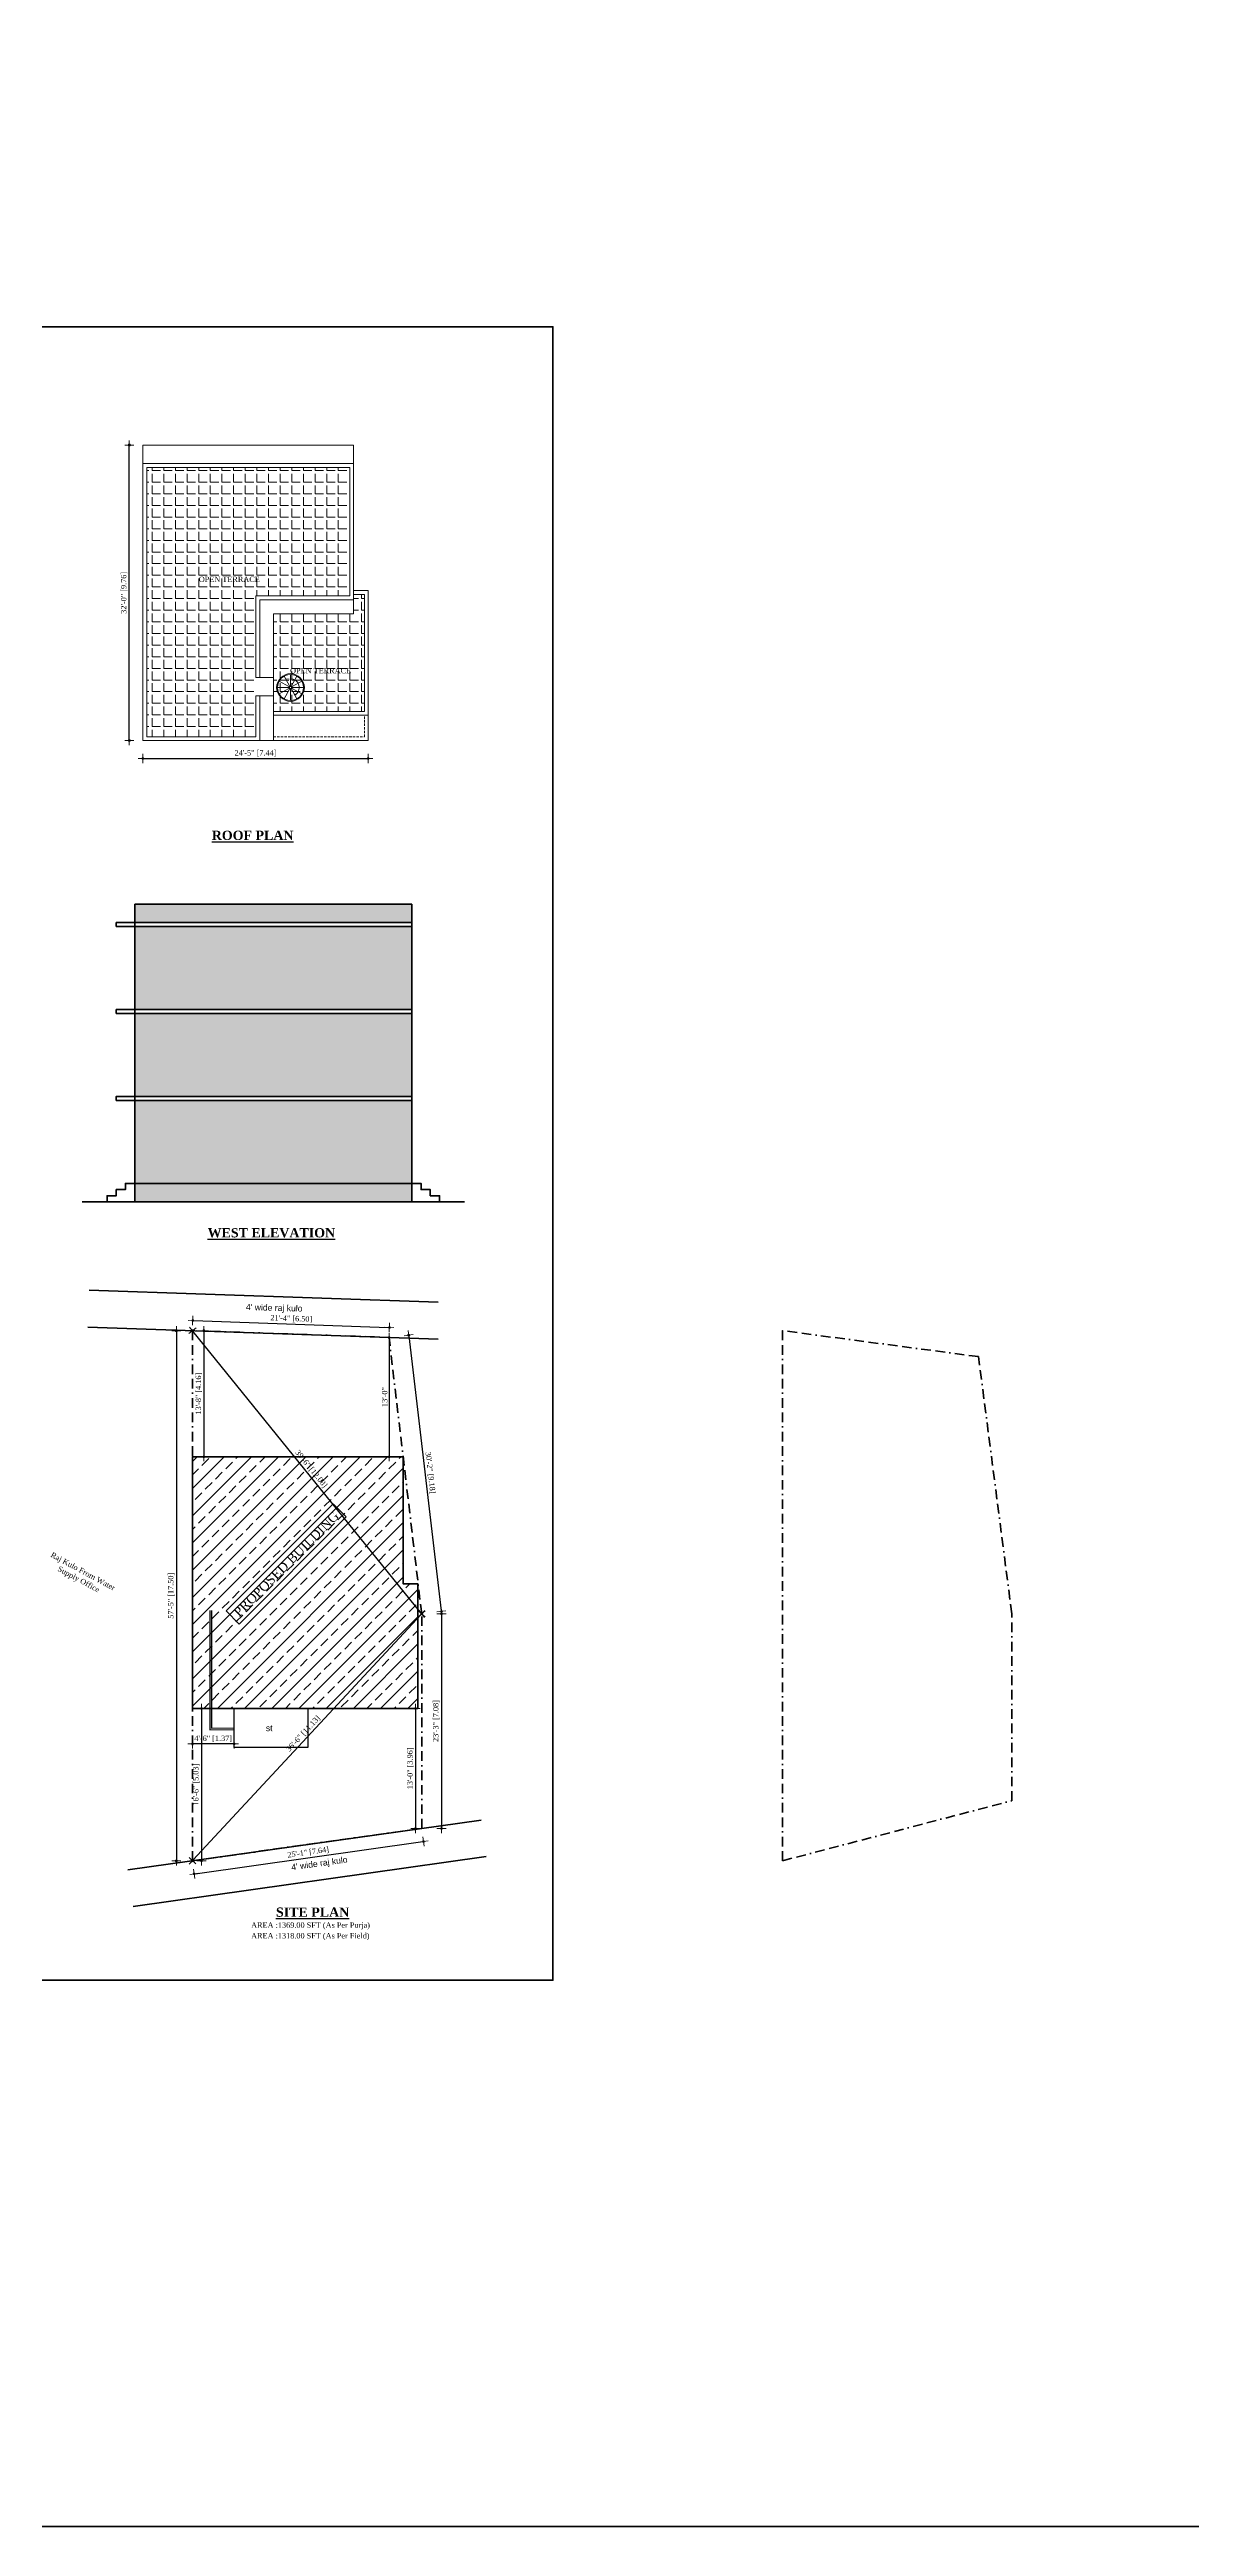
# Model space of a CAD drawing. Header units: feet. Extents: x 4160 to 31260, y -20219 to -1382.
# Drawn here: x 18979 to 20463, y -9387 to -6168 of the extents above; entities that cross this region are included whole.
import ezdxf

# ---------------------------------------------------------------- set-up
doc = ezdxf.new("R2010")
doc.units = ezdxf.units.FT
doc.header["$LTSCALE"] = 50
doc.header["$MEASUREMENT"] = 0
doc.header["$PDMODE"] = 34
doc.linetypes.add('BORDER', pattern=[1.75, 0.5, -0.25, 0.5, -0.25, 0, -0.25])
doc.linetypes.add('HIDDEN', pattern=[0.375, 0.25, -0.125])
for name, color, linetype, lineweight in [('DIMENSION', 142, 'Continuous', 13), ('HACTH', 8, 'Continuous', 13), ('Text1', 3, 'Continuous', 25), ('Text_.13', 254, 'Continuous', 13), ('wall', 6, 'Continuous', 40)]:
    doc.layers.add(name, color=color, linetype=linetype, lineweight=lineweight)
for name, color, linetype in [('DW', 10, 'Continuous'), ('Hatch', 30, 'Continuous'), ('Text', 7, 'Continuous')]:
    doc.layers.add(name, color=color, linetype=linetype)
doc.styles.add('7 INCH', font='times.ttf', dxfattribs={"height": 7})
doc.styles.add('NAVARAJ', font='times.ttf', dxfattribs={"height": 9})
doc.styles.add('PRADEEP', font='times.ttf', dxfattribs={"height": 7})
doc.styles.get("Standard").update_dxf_attribs({"font": 'arial.ttf'})
doc.dimstyles.new('7 INCH', dxfattribs={"dimscale": 0, "dimtxt": 7, "dimasz": 1, "dimexe": 2, "dimexo": 9, "dimgap": 2, "dimtad": 1, "dimdec": 0, "dimzin": 3, "dimdsep": 46, "dimlunit": 4, "dimtxsty": '7 INCH', "dimblk": 'DIM', "dimcen": 3, "dimdle": 3, "dimse1": 1, "dimse2": 1, "dimclrd": 256, "dimclre": 256, "dimclrt": 7, "dimadec": 1, "dimazin": 2, "dimtfac": 1, "dimtdec": 0, "dimtix": 1, "dimtofl": 0, "dimtmove": 2, "dimatfit": 3, "dimldrblk": 'DIM', "dimfxl": 2, "dimfrac": 2, "dimtolj": 2, "dimtzin": 0, "dimarcsym": 0})

# ---------------------------------------------------------------- blocks, each defined once
blk = doc.blocks.new('DIM')
at = {"layer": 'DIMENSION'}
h = blk.add_hatch(color=256, dxfattribs=at)
h.paths.add_polyline_path([(0, 1.3), (0, 0), (1.3, 0, 0.414214)])
h.paths.add_polyline_path([(1.3, 0), (0, 0), (0, -1.3, 0.414214)])
h.paths.add_polyline_path([(0, 0), (-1.3, 0, 0.414214), (0, -1.3)])
h.paths.add_polyline_path([(0, 1.3, 0.414214), (-1.3, 0), (0, 0)])
for p, q in [((-6, 0), (6, 0)), ((0, 6), (0, -6))]:
    blk.add_line(p, q, dxfattribs=at)
blk.add_circle((0, 0), 1.28, dxfattribs=at)
blk = doc.blocks.new('*D141')
at = {"layer": 'Defpoints', "color": 0, "ltscale": 0.1, "transparency": 16777216}
for p in [(19100.3, -7065.9), (19393.2, -7065.9), (19393.2, -7089)]:
    blk.add_point(p, dxfattribs=at)
at = {"layer": 'DIMENSION', "lineweight": -2, "ltscale": 0.1, "transparency": 16777216}
blk.add_line((19101.3, -7089), (19392.2, -7089), dxfattribs=at)
at = {"layer": 'DIMENSION', "lineweight": -2, "ltscale": 0.1, "transparency": 16777216, "rotation": 180}
blk.add_blockref('DIM', (19100.3, -7089), dxfattribs=at)
at = {"layer": 'DIMENSION', "lineweight": -2, "ltscale": 0.1, "transparency": 16777216}
blk.add_blockref('DIM', (19393.2, -7089), dxfattribs=at)
at = {"layer": 'DIMENSION', "color": 7, "ltscale": 0.1, "transparency": 16777216, "insert": (19246.7, -7082.5), "char_height": 7, "attachment_point": 5, "style": '7 INCH'}
blk.add_mtext('\\A2;24\'-5" [7.44]', dxfattribs=at)
blk = doc.blocks.new('*D142')
at = {"layer": 'Defpoints', "color": 0, "ltscale": 0.1, "transparency": 16777216}
for p in [(19082.7, -6681.7), (19100.3, -6681.7), (19100.3, -7065.9)]:
    blk.add_point(p, dxfattribs=at)
at = {"layer": 'DIMENSION', "lineweight": -2, "ltscale": 0.1, "transparency": 16777216}
blk.add_line((19082.7, -7064.9), (19082.7, -6682.7), dxfattribs=at)
for p, rotation in [((19082.7, -6681.7), 90), ((19082.7, -7065.9), 270)]:
    blk.add_blockref('DIM', p, dxfattribs=dict(at, rotation=rotation))
at = {"layer": 'DIMENSION', "color": 7, "ltscale": 0.1, "transparency": 16777216, "insert": (19076.1, -6873.8), "char_height": 7, "attachment_point": 5, "rotation": 90, "style": '7 INCH'}
blk.add_mtext('\\A2;32\'-0" [9.76]', dxfattribs=at)
blk = doc.blocks.new('RST')
for p, q in [((-4, 0), (-30, 0)), ((-3.5, 2), (-26, 15)), ((-2, 3.5), (-15, 26)), ((0, 4), (0, 30)), ((2, 3.5), (15, 26)), ((3.5, 2), (26, 15)), ((4, 0), (30, 0)), ((-3.5, -2), (-26, -15)), ((-2, -3.5), (-15, -26)), ((0, -4), (0, -30)), ((2, -3.5), (15, -26)), ((3.5, -2), (26, -15))]:
    blk.add_line(p, q)
at = {"color": 4}
for q in [(14.3, 10), (17.3, 13)]:
    blk.add_line((17.3, 10), q, dxfattribs=at)
at = {"color": 2}
for radius in [32, 30]:
    blk.add_circle((0, 0), radius, dxfattribs=at)
for radius in [4, 2]:
    blk.add_circle((0, 0), radius)
at = {"color": 4}
blk.add_arc((0, 0), 20, 30, 180, dxfattribs=at)
at = {"style": 'NAVARAJ'}
blk.add_text('up', height=7, rotation=90, dxfattribs=at).set_placement((-17.3, -10.6))
blk = doc.blocks.new('*D327')
at = {"layer": 'Defpoints', "color": 0, "ltscale": 0.1, "transparency": 16777216}
for p in [(19164.7, -7832.8), (19143.8, -8521.8), (19164.7, -8521.8)]:
    blk.add_point(p, dxfattribs=at)
at = {"layer": 'DIMENSION', "lineweight": -2, "ltscale": 0.1, "transparency": 16777216}
blk.add_line((19143.8, -7833.8), (19143.8, -8520.8), dxfattribs=at)
for p, rotation in [((19143.8, -7832.8), 90), ((19143.8, -8521.8), 270)]:
    blk.add_blockref('DIM', p, dxfattribs=dict(at, rotation=rotation))
at = {"layer": 'DIMENSION', "color": 7, "ltscale": 0.1, "transparency": 16777216, "insert": (19137.2, -8177.3), "char_height": 7, "attachment_point": 5, "rotation": 90, "style": '7 INCH'}
blk.add_mtext('\\A2;57\'-5" [17.50]', dxfattribs=at)
blk = doc.blocks.new('*D328')
at = {"layer": 'Defpoints', "color": 0, "ltscale": 0.1, "transparency": 16777216}
for p in [(19164.7, -7832.8), (19420.3, -7841.7), (19420.7, -7828.5)]:
    blk.add_point(p, dxfattribs=at)
at = {"layer": 'DIMENSION', "lineweight": -2, "ltscale": 0.1, "transparency": 16777216}
blk.add_line((19166.2, -7819.6), (19419.7, -7828.5), dxfattribs=at)
for p, rotation in [((19165.2, -7819.6), 178.0044662633841), ((19420.7, -7828.5), 358.0044662633841)]:
    blk.add_blockref('DIM', p, dxfattribs=dict(at, rotation=rotation))
at = {"layer": 'DIMENSION', "color": 7, "ltscale": 0.1, "transparency": 16777216, "insert": (19293.2, -7817.5), "char_height": 7, "attachment_point": 5, "rotation": 358.0045, "style": '7 INCH'}
blk.add_mtext('\\A2;21\'-4" [6.50]', dxfattribs=at)
blk = doc.blocks.new('*D329')
at = {"layer": 'Defpoints', "color": 0, "ltscale": 0.1, "transparency": 16777216}
for p in [(19420.3, -7841.7), (19462.7, -8200.8), (19488.3, -8197.7)]:
    blk.add_point(p, dxfattribs=at)
at = {"layer": 'DIMENSION', "lineweight": -2, "ltscale": 0.1, "transparency": 16777216}
blk.add_line((19446, -7839.6), (19488.1, -8196.8), dxfattribs=at)
for p, rotation in [((19445.8, -7838.6), 96.73591290130713), ((19488.3, -8197.7), 276.7359129013071)]:
    blk.add_blockref('DIM', p, dxfattribs=dict(at, rotation=rotation))
at = {"layer": 'DIMENSION', "color": 7, "ltscale": 0.1, "transparency": 16777216, "insert": (19473.5, -8017.4), "char_height": 7, "attachment_point": 5, "rotation": 276.7359, "style": '7 INCH'}
blk.add_mtext('\\A2;30\'-2" [9.18]', dxfattribs=at)
blk = doc.blocks.new('*D330')
at = {"layer": 'Defpoints', "color": 0, "ltscale": 0.1, "transparency": 16777216}
for p in [(19462.7, -8200.8), (19462.7, -8479.7), (19488.3, -8479.7)]:
    blk.add_point(p, dxfattribs=at)
at = {"layer": 'DIMENSION', "lineweight": -2, "ltscale": 0.1, "transparency": 16777216}
blk.add_line((19488.3, -8201.8), (19488.3, -8478.7), dxfattribs=at)
for p, rotation in [((19488.3, -8200.8), 90), ((19488.3, -8479.7), 270)]:
    blk.add_blockref('DIM', p, dxfattribs=dict(at, rotation=rotation))
at = {"layer": 'DIMENSION', "color": 7, "ltscale": 0.1, "transparency": 16777216, "insert": (19481.7, -8340.2), "char_height": 7, "attachment_point": 5, "rotation": 90, "style": '7 INCH'}
blk.add_mtext('\\A2;23\'-3" [7.08]', dxfattribs=at)
blk = doc.blocks.new('*D331')
at = {"layer": 'Defpoints', "color": 0, "ltscale": 0.1, "transparency": 16777216}
for p in [(19462.7, -8479.7), (19465.1, -8496.7), (19164.7, -8521.8)]:
    blk.add_point(p, dxfattribs=at)
at = {"layer": 'DIMENSION', "lineweight": -2, "ltscale": 0.1, "transparency": 16777216}
blk.add_line((19168.1, -8538.6), (19464.1, -8496.8), dxfattribs=at)
for p, rotation in [((19465.1, -8496.7), 8.036938741644947), ((19167.1, -8538.7), 188.0369387416449)]:
    blk.add_blockref('DIM', p, dxfattribs=dict(at, rotation=rotation))
at = {"layer": 'DIMENSION', "color": 7, "ltscale": 0.1, "transparency": 16777216, "insert": (19315.2, -8511.2), "char_height": 7, "attachment_point": 5, "rotation": 8.0369, "style": '7 INCH'}
blk.add_mtext('\\A2;25\'-1" [7.64]', dxfattribs=at)
blk = doc.blocks.new('*D332')
at = {"layer": 'Defpoints', "color": 0, "ltscale": 0.1, "transparency": 16777216}
for p in [(19462.7, -8200.8), (19462.7, -8200.8), (19164.7, -8521.8)]:
    blk.add_point(p, dxfattribs=at)
at = {"layer": 'DIMENSION', "lineweight": -2, "ltscale": 0.1, "transparency": 16777216}
blk.add_line((19165.4, -8521), (19462, -8201.5), dxfattribs=at)
for p, rotation in [((19462.7, -8200.8), 47.12731454829735), ((19164.7, -8521.8), 227.1273145482974)]:
    blk.add_blockref('DIM', p, dxfattribs=dict(at, rotation=rotation))
at = {"layer": 'DIMENSION', "color": 7, "ltscale": 0.1, "transparency": 16777216, "insert": (19308.9, -8356.8), "char_height": 7, "attachment_point": 5, "rotation": 47.1273, "style": '7 INCH'}
blk.add_mtext('\\A2;36\'-6" [11.13]', dxfattribs=at)
blk = doc.blocks.new('*D333')
at = {"layer": 'Defpoints', "color": 0, "ltscale": 0.1, "transparency": 16777216}
for p in [(19164.7, -7832.8), (19164.7, -7832.8), (19462.7, -8200.8)]:
    blk.add_point(p, dxfattribs=at)
at = {"layer": 'DIMENSION', "lineweight": -2, "ltscale": 0.1, "transparency": 16777216}
blk.add_line((19462.1, -8200), (19165.3, -7833.5), dxfattribs=at)
for p, rotation in [((19164.7, -7832.8), 128.9998962064629), ((19462.7, -8200.8), 308.9998962064629)]:
    blk.add_blockref('DIM', p, dxfattribs=dict(at, rotation=rotation))
at = {"layer": 'DIMENSION', "color": 7, "ltscale": 0.1, "transparency": 16777216, "insert": (19318.8, -8012.7), "char_height": 7, "attachment_point": 5, "rotation": 308.9999, "style": '7 INCH'}
blk.add_mtext('\\A2;39\'-6" [12.03]', dxfattribs=at)
blk = doc.blocks.new('*D334')
at = {"layer": 'Defpoints', "color": 0, "ltscale": 0.1, "transparency": 16777216}
for p in [(19164.7, -8323.8), (19164.7, -8521.8), (19176.4, -8521.8)]:
    blk.add_point(p, dxfattribs=at)
at = {"layer": 'DIMENSION', "lineweight": -2, "ltscale": 0.1, "transparency": 16777216}
blk.add_line((19176.4, -8324.8), (19176.4, -8520.8), dxfattribs=at)
for p, rotation in [((19176.4, -8323.8), 90), ((19176.4, -8521.8), 270)]:
    blk.add_blockref('DIM', p, dxfattribs=dict(at, rotation=rotation))
at = {"layer": 'DIMENSION', "color": 7, "ltscale": 0.1, "transparency": 16777216, "insert": (19169.8, -8422.8), "char_height": 7, "attachment_point": 5, "rotation": 90, "style": '7 INCH'}
blk.add_mtext('\\A2;16\'-6" [5.03]', dxfattribs=at)
blk = doc.blocks.new('*D335')
at = {"layer": 'Defpoints', "color": 0, "ltscale": 0.1, "transparency": 16777216}
for p in [(19462.7, -8323.8), (19454.8, -8479.7), (19462.7, -8479.7)]:
    blk.add_point(p, dxfattribs=at)
at = {"layer": 'DIMENSION', "lineweight": -2, "ltscale": 0.1, "transparency": 16777216}
blk.add_line((19454.8, -8324.8), (19454.8, -8478.7), dxfattribs=at)
for p, rotation in [((19454.8, -8323.8), 90), ((19454.8, -8479.7), 270)]:
    blk.add_blockref('DIM', p, dxfattribs=dict(at, rotation=rotation))
at = {"layer": 'DIMENSION', "color": 7, "ltscale": 0.1, "transparency": 16777216, "insert": (19448.2, -8401.7), "char_height": 7, "attachment_point": 5, "rotation": 90, "style": '7 INCH'}
blk.add_mtext('\\A2;13\'-0" [3.96]', dxfattribs=at)
blk = doc.blocks.new('*D336')
at = {"layer": 'Defpoints', "color": 0, "ltscale": 0.1, "transparency": 16777216}
for p in [(19164.7, -7832.8), (19164.7, -7996.6), (19179.6, -7996.6)]:
    blk.add_point(p, dxfattribs=at)
at = {"layer": 'DIMENSION', "lineweight": -2, "ltscale": 0.1, "transparency": 16777216}
blk.add_line((19179.6, -7833.8), (19179.6, -7995.6), dxfattribs=at)
for p, rotation in [((19179.6, -7832.8), 90), ((19179.6, -7996.6), 270)]:
    blk.add_blockref('DIM', p, dxfattribs=dict(at, rotation=rotation))
at = {"layer": 'DIMENSION', "color": 7, "ltscale": 0.1, "transparency": 16777216, "insert": (19173.1, -7914.7), "char_height": 7, "attachment_point": 5, "rotation": 90, "style": '7 INCH'}
blk.add_mtext('\\A2;13\'-8" [4.16]', dxfattribs=at)
blk = doc.blocks.new('*D337')
at = {"layer": 'Defpoints', "color": 0, "ltscale": 0.1, "transparency": 16777216}
for p in [(19164.7, -8369.8), (19164.7, -8374.4), (19218.8, -8374.4)]:
    blk.add_point(p, dxfattribs=at)
at = {"layer": 'DIMENSION', "lineweight": -2, "ltscale": 0.1, "transparency": 16777216}
blk.add_line((19217.8, -8369.8), (19165.7, -8369.8), dxfattribs=at)
at = {"layer": 'DIMENSION', "lineweight": -2, "ltscale": 0.1, "transparency": 16777216, "rotation": 180}
blk.add_blockref('DIM', (19164.7, -8369.8), dxfattribs=at)
at = {"layer": 'DIMENSION', "lineweight": -2, "ltscale": 0.1, "transparency": 16777216}
blk.add_blockref('DIM', (19218.8, -8369.8), dxfattribs=at)
at = {"layer": 'DIMENSION', "color": 7, "ltscale": 0.1, "transparency": 16777216, "insert": (19191.7, -8363.3), "char_height": 7, "attachment_point": 5, "style": '7 INCH'}
blk.add_mtext('\\A2;4\'-6" [1.37]', dxfattribs=at)
blk = doc.blocks.new('*D365')
at = {"layer": 'Defpoints', "color": 0, "ltscale": 0.1, "transparency": 16777216}
for p in [(19420.3, -7841.7), (19420.3, -7996.6), (19420.3, -7996.6)]:
    blk.add_point(p, dxfattribs=at)
at = {"layer": 'DIMENSION', "lineweight": -2, "ltscale": 0.1, "transparency": 16777216}
blk.add_line((19420.3, -7842.7), (19420.3, -7995.6), dxfattribs=at)
for p, rotation in [((19420.3, -7841.7), 90), ((19420.3, -7996.6), 270)]:
    blk.add_blockref('DIM', p, dxfattribs=dict(at, rotation=rotation))
at = {"layer": 'DIMENSION', "color": 7, "ltscale": 0.1, "transparency": 16777216, "insert": (19414.7, -7919.1), "char_height": 7, "attachment_point": 5, "rotation": 90, "style": '7 INCH'}
blk.add_mtext('\\A2;13\'-0"', dxfattribs=at)
blk = doc.blocks.new('A$Cbe48a0a7')
at = {"layer": 'wall', "linetype": 'BORDER', "ltscale": 0.5}
for p, q in [((-19.1, 295.2), (-273.9, 329)), ((-273.9, 329), (-273.9, -360)), ((24.1, -39), (-19.1, 295.2)), ((24.1, -282), (24.1, -39)), ((-273.9, -360), (24.1, -282))]:
    blk.add_line(p, q, dxfattribs=at)

msp = doc.modelspace()

# ---------------------------------------------------------------- hatches: boundary and pattern name
at = {"layer": 'DIMENSION', "ltscale": 0.1}
h = msp.add_hatch(dxfattribs=at)
h.set_pattern_fill('ANGLE', color=256, scale=55)
h.set_pattern_definition([(0, (2822.694, 2133.231), (0, 15.125), [11, -4.125]), (90, (2822.694, 2133.231), (-15.125, 9e-16), [11, -4.125])])
h.paths.add_polyline_path([(19247.28, -6877.9), (19369.14, -6877.9), (19369.14, -6710.73), (19105.26, -6710.73), (19105.26, -7060.9), (19247.28, -7060.9)])
h.paths.add_polyline_path([(19388.21, -6875.9), (19374.14, -6875.9), (19374.14, -6882.9), (19374.14, -6900.9), (19270.2, -6900.9), (19270.2, -7027.9), (19388.21, -7027.9)])
at = {"layer": 'HACTH'}
h = msp.add_hatch(dxfattribs=at)
h.set_pattern_fill('ANSI33', color=256, scale=100)
h.set_pattern_definition([(45, (-1581.012, 30.92), (-17.67767, 17.67767), []), (45, (-1563.334, 30.92), (-17.67767, 17.67767), [12.5, -6.25])])
h.paths.add_polyline_path([(19457.66, -8323.76), (19457.66, -8161.76), (19438.59, -8161.76), (19438.59, -7996.59), (19164.7, -7996.59), (19164.7, -8323.76)])
h.paths.add_polyline_path([(19204.3, -8197.08), (19225.71, -8218.48), (19365.79, -8078.4), (19344.38, -8057)], flags=24)
at = {"layer": 'Hatch', "ltscale": 0.1}
h = msp.add_hatch(dxfattribs=at)
h.set_pattern_fill('AR-CONC', color=256, scale=2)
h.set_pattern_definition([(50, (3020.32, 467.464), (14.345204, -1.255043), [1.5, -16.5]), (355, (3020.32, 467.464), (-2.775027, 15.043843), [1.2, -13.2]), (100.451444, (3021.515, 467.36), (11.570177, 13.7888), [1.274804, -14.022842]), (46.1842, (3020.32, 471.464), (21.344827, -3.310386), [2.25, -24.75]), (96.63564, (3022.099, 471.189), (18.69324, 19.482372), [1.912207, -21.034275]), (351.18416, (3020.32, 471.464), (18.69324, 19.482372), [1.8, -19.8]), (21, (3022.32, 470.464), (11.938141, -8.052378), [1.5, -16.5]), (326, (3022.32, 470.464), (4.866307, 14.503001), [1.2, -13.2]), (71.451445, (3023.315, 469.793), (16.804448, 6.450623), [1.274804, -14.022842]), (37.5, (3020.32, 467.4645), (0.2431971, 6.6578771), [0, -13.04, 0, -13.4, 0, -13.25]), (7.5, (3020.32, 467.4645), (5.2613907, 7.8882342), [0, -7.64, 0, -12.74, 0, -5.05]), (327.5, (3015.86, 467.4645), (10.6764487, -0.4510974), [0, -5, 0, -15.6, 0, -20.7]), (317.5, (3013.86, 467.4645), (11.6637234, 2.0020996), [0, -6.5, 0, -10.36, 0, -14.7])])
h.paths.add_polyline_path([(19449.88, -7641.42), (19089.7, -7641.42), (19089.7, -7665.42), (19449.88, -7665.42)])
h.paths.add_polyline_path([(19449.88, -7533.42), (19089.7, -7533.42), (19089.7, -7641.42), (19449.88, -7641.42)])
h.paths.add_polyline_path([(19449.88, -7420.42), (19089.7, -7420.42), (19089.7, -7528.42), (19449.88, -7528.42)])
h.paths.add_polyline_path([(19449.88, -7307.42), (19089.7, -7307.42), (19089.7, -7415.42), (19449.88, -7415.42)])
h.paths.add_polyline_path([(19449.88, -7278.42), (19089.7, -7278.42), (19089.7, -7302.42), (19449.88, -7302.42)])

# ---------------------------------------------------------------- linework, layer by layer
at = {"layer": 'DIMENSION', "ltscale": 0.1}
msp.add_line((19393.21, -7032.9), (19270.2, -7032.9), dxfattribs=at)
for points in [[(19100.26, -6705.73), (19100.26, -6681.73), (19374.14, -6681.73), (19374.14, -6705.73)], [(19252.2, -7065.9), (19100.26, -7065.9), (19100.26, -6705.73), (19374.14, -6705.73), (19374.14, -6882.9), (19252.2, -6882.9), (19252.2, -6983.83)], [(19247.28, -7007.83), (19247.28, -7060.9), (19105.26, -7060.9), (19105.26, -6710.73), (19369.14, -6710.73), (19369.14, -6877.9), (19247.28, -6877.9), (19247.28, -6983.83)], [(19374.14, -6875.9), (19388.21, -6875.9), (19388.21, -7027.9), (19270.2, -7027.9)], [(19270.2, -6900.9), (19374.14, -6900.9), (19374.14, -6882.9)], [(19374.14, -6870.9), (19393.21, -6870.9), (19393.21, -7032.9)], [(19252.2, -7065.9), (19270.2, -7065.9), (19270.2, -6900.9)], [(19270.2, -6983.83), (19247.28, -6983.83)], [(19270.2, -7007.83), (19247.28, -7007.83)], [(19252.2, -7007.83), (19252.2, -7065.9)], [(19252.2, -7065.9), (19393.21, -7065.9), (19393.21, -7032.9)]]:
    msp.add_lwpolyline(points, dxfattribs=at)
at = {"layer": 'DIMENSION', "linetype": 'HIDDEN', "ltscale": 0.25}
msp.add_lwpolyline([(19270.2, -7060.9), (19388.21, -7060.9), (19388.21, -7032.9)], dxfattribs=at)
at = {"layer": 'DW', "linetype": 'HIDDEN', "ltscale": 100}
for points in [[(19187.35, -8196.35), (19187.35, -8351.59), (19218.82, -8351.08)], [(19189.35, -8196.35), (19189.35, -8349.56), (19218.79, -8349.09)]]:
    msp.add_lwpolyline(points, dxfattribs=at)
msp.add_lwpolyline([(19218.79, -8323.76), (19314.51, -8323.76), (19314.51, -8374.41), (19218.79, -8374.41)], close=True, dxfattribs=at)
at = {"layer": 'wall', "ltscale": 0.1}
for p, q in [((19089.7, -7665.42), (19089.7, -7278.42)), ((19089.7, -7278.42), (19449.88, -7278.42)), ((19089.7, -7302.42), (19449.88, -7302.42)), ((19089.7, -7307.42), (19449.88, -7307.42)), ((19449.88, -7665.42), (19449.88, -7278.42)), ((19089.7, -7415.42), (19449.88, -7415.42)), ((19089.7, -7420.42), (19449.88, -7420.42)), ((19089.7, -7528.42), (19449.88, -7528.42)), ((19089.7, -7533.42), (19449.88, -7533.42)), ((19089.7, -7641.42), (19449.88, -7641.42)), ((19021.4, -7665.42), (19500.58, -7665.42)), ((19484.24, -7795.86), (19030.66, -7780.06)), ((19484.24, -7843.89), (19028.98, -7828.03)), ((19539.87, -8468.78), (19080.81, -8533.6)), ((19546.58, -8516.31), (19087.52, -8581.13))]:
    msp.add_line(p, q, dxfattribs=at)
for points in [[(15162.42, -3062.27), (27750.98, -3062.27), (27750.98, -9386.97), (15162.42, -9386.97)], [(17057.05, -6527.97), (19633.22, -6527.97), (19633.22, -8677.08), (17057.05, -8677.08)]]:
    msp.add_lwpolyline(points, close=True, dxfattribs=at)
for points in [[(19089.7, -7302.42), (19065.7, -7302.42), (19065.7, -7307.42), (19089.7, -7307.42)], [(19089.7, -7415.42), (19065.7, -7415.42), (19065.7, -7420.42), (19089.7, -7420.42)], [(19089.7, -7528.42), (19065.7, -7528.42), (19065.7, -7533.42), (19089.7, -7533.42)], [(19089.7, -7641.42), (19077.7, -7641.42), (19077.7, -7649.42), (19065.7, -7649.42), (19065.7, -7657.42), (19053.7, -7657.42), (19053.7, -7665.42), (19021.4, -7665.42)], [(19449.88, -7641.42), (19461.88, -7641.42), (19461.88, -7649.42), (19473.88, -7649.42), (19473.88, -7657.42), (19485.88, -7657.42), (19485.88, -7665.42), (19518.18, -7665.42)], [(19457.66, -8323.76), (19164.7, -8323.76), (19164.7, -7996.59), (19438.59, -7996.59), (19438.59, -8161.76), (19457.66, -8161.76), (19457.66, -8323.76)]]:
    msp.add_lwpolyline(points, dxfattribs=at)
at = {"layer": 'wall', "linetype": 'BORDER', "ltscale": 0.5}
msp.add_lwpolyline([(19164.7, -8521.76), (19462.7, -8479.68), (19462.7, -8200.76), (19420.29, -7841.66), (19164.7, -7832.76)], close=True, dxfattribs=at)

# ---------------------------------------------------------------- block references
at = {"layer": 'DIMENSION', "xscale": 0.5625, "yscale": 0.5625, "zscale": 0.5625, "rotation": 270}
msp.add_blockref('RST', (19292.18, -6996.86), dxfattribs=at)
at = {"layer": 'wall', "ltscale": 0.1}
msp.add_blockref('A$Cbe48a0a7', (20205.55, -8161.76), dxfattribs=at)

# ---------------------------------------------------------------- texts
at = {"layer": 'Text'}
for s, style, p in [('OPEN TERRACE', 'NAVARAJ', (19173.02, -6859.77)), ('OPEN TERRACE', 'NAVARAJ', (19291.64, -6978.45)), ('AREA :1369.00 SFT (As Per Purja)', '7 INCH', (19241.03, -8608.86)), ('AREA :1318.00 SFT (As Per Field)', '7 INCH', (19241.03, -8622.73))]:
    msp.add_text(s, height=7, dxfattribs=dict(at, style=style)).set_placement(p)
at = {"layer": 'Text', "char_height": 12, "attachment_point": 1}
for s, insert, width, style in [('{\\fTimes New Roman|b1|i0|c0|p18;\\LROOF PLAN}', (19189.84, -7182.97), 389.9994, '7 INCH'), ('{\\fTimes New Roman|b1|i0|c0|p18;\\LWEST ELEVATION}', (19184.48, -7699.55), 233, 'PRADEEP'), ('{\\fTimes New Roman|b1|i0|c0|p18;\\LSITE PLAN}', (19273.3, -8582.51), 233, 'PRADEEP')]:
    msp.add_mtext(s, dxfattribs=dict(at, insert=insert, width=width, style=style))
at = {"layer": 'Text', "ltscale": 0.1, "insert": (19217.03, -8197.08), "char_height": 12, "width": 1.477928890381008e-12, "attachment_point": 1, "rotation": 45, "style": '7 INCH', "bg_fill": 16, "box_fill_scale": 1.5, "bg_fill_color": 256, "bg_fill_transparency": 0}
msp.add_mtext('PROPOSED BUILDING', dxfattribs=at)
at = {"layer": 'Text', "ltscale": 0.1, "insert": (18981.57, -8119.36), "char_height": 7, "width": 96.9447, "attachment_point": 1, "rotation": 331.54559, "style": '7 INCH'}
msp.add_mtext('\\pxqc;Raj Kulo From Water Supply Office', dxfattribs=at)
at = {"layer": 'Text1', "char_height": 8, "attachment_point": 1}
for insert, rotation in [((19234.39, -7797.96), 358.42156), ((19292.75, -8526.29), 8.07173)]:
    msp.add_mtext_dynamic_manual_height_columns("4' wide raj kulo", width=157.073, gutter_width=1, heights=[0], dxfattribs=dict(at, insert=insert, rotation=rotation))
at = {"layer": 'Text_.13', "insert": (19185.98, -8345.32), "char_height": 8, "attachment_point": 1}
msp.add_mtext_dynamic_manual_height_columns('\\pxqc;st', width=157.073, gutter_width=1, heights=[0], dxfattribs=at)

# ---------------------------------------------------------------- dimensions: what is measured, and where the dimension line sits
at = {"layer": 'DIMENSION', "ltscale": 0.1}
dim = msp.add_linear_dim(base=(19082.66, -6681.73), p1=(19100.26, -7065.9), p2=(19100.26, -6681.73), angle=90, dimstyle='7 INCH', override={"dimscale": 1}, dxfattribs=at)
dim.commit()
dim.dimension.update_dxf_attribs({"geometry": '*D142', "text_midpoint": (19076.13, -6873.81)})
dim = msp.add_linear_dim(base=(19393.21, -7089.04), p1=(19100.26, -7065.9), p2=(19393.21, -7065.9), dimstyle='7 INCH', override={"dimscale": 1}, dxfattribs=at)
dim.commit()
dim.dimension.update_dxf_attribs({"geometry": '*D141', "text_midpoint": (19246.74, -7082.51)})
for p1, p2, distance, picture, middle in [((19164.7, -7832.76), (19420.29, -7841.66), 13.17, '*D328', (19293.18, -7817.53)), ((19164.7, -7832.76), (19164.7, -8521.76), -20.94, '*D327', (19137.23, -8177.26)), ((19462.7, -8200.76), (19164.7, -7832.76), 0, '*D333', (19318.77, -8012.65)), ((19164.7, -7832.76), (19164.7, -7996.59), 14.94, '*D336', (19173.11, -7914.67)), ((19420.29, -7841.66), (19462.7, -8200.76), 25.73, '*D329', (19473.53, -8017.43)), ((19164.7, -8521.76), (19462.7, -8200.76), 0, '*D332', (19308.92, -8356.82)), ((19462.7, -8200.76), (19462.7, -8479.68), 25.55, '*D330', (19481.73, -8340.22)), ((19164.7, -8323.76), (19164.7, -8521.76), 11.66, '*D334', (19169.83, -8422.76)), ((19462.7, -8323.76), (19462.7, -8479.68), -7.92, '*D335', (19448.25, -8401.72)), ((19218.79, -8374.41), (19164.7, -8374.41), -4.61, '*D337', (19191.74, -8363.27)), ((19164.7, -8521.76), (19462.7, -8479.68), -17.14, '*D331', (19315.18, -8511.23))]:
    dim = msp.add_aligned_dim(p1=p1, p2=p2, distance=distance, dimstyle='7 INCH', override={"dimscale": 1}, dxfattribs=at)
    dim.commit()
    dim.dimension.update_dxf_attribs({"geometry": picture, "text_midpoint": middle})
dim = msp.add_aligned_dim(p1=(19420.29, -7841.66), p2=(19420.29, -7996.59), distance=0, text='13\'-0"', dimstyle='7 INCH', override={"dimscale": 1}, dxfattribs=at)
dim.commit()
dim.dimension.update_dxf_attribs({"geometry": '*D365', "text_midpoint": (19414.73, -7919.13)})

doc.saveas('drawing.dxf')
